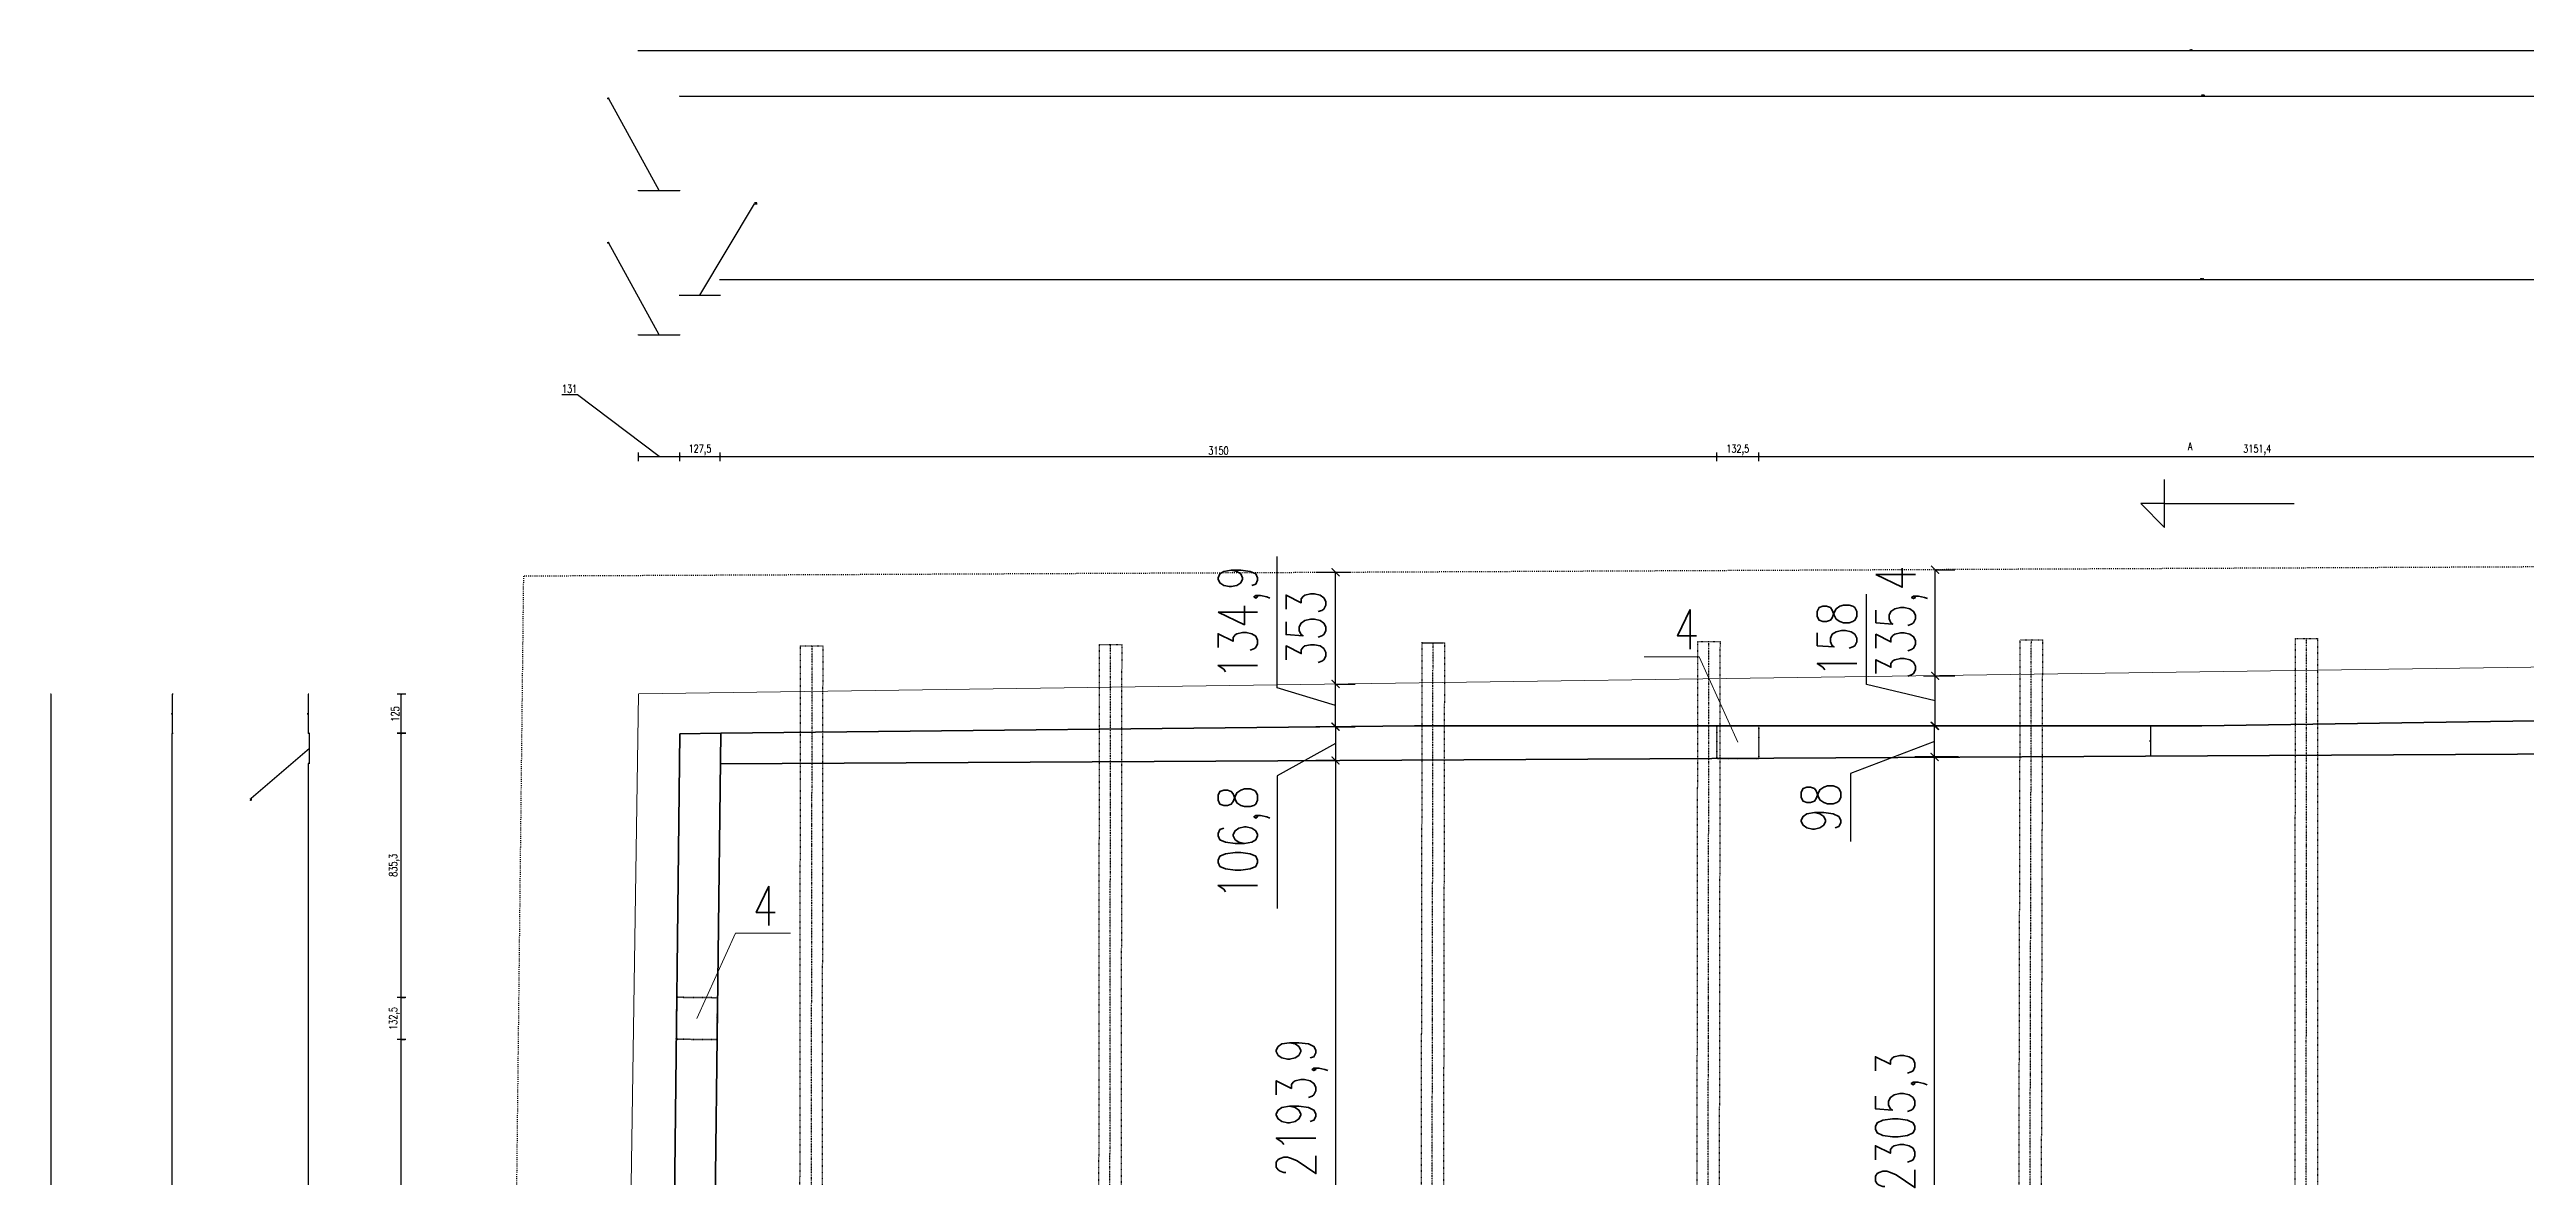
# Model space of a CAD drawing. Header units: millimetres. Extents: x -324080 to 120693, y -32448 to 53734.
# Drawn here: x -216183 to -208354, y -1147 to 2418 of the extents above; entities that cross this region are included whole.
import ezdxf

# ---------------------------------------------------------------- set-up
doc = ezdxf.new("R2010")
doc.units = ezdxf.units.MM
doc.linetypes.add('ACAD_ISO03W100', pattern=[30, 12, -18])
doc.linetypes.add('KRESKAKROPKA', pattern=[25.4, 12.7, -6.35, 0, -6.35])
doc.layers.add('przerywana', color=7, linetype='ACAD_ISO03W100')
doc.layers.add('wymiary', color=253, linetype='Continuous', lineweight=5)
doc.layers.add('ściany', color=5, linetype='Continuous', lineweight=50)
doc.styles.add('Opisowy', font='simplex.shx', dxfattribs={"width": 0.75, "height": 2.5})
doc.dimstyles.new('Opisowy', dxfattribs={"dimscale": 0, "dimtxt": 2.5, "dimasz": 0.5, "dimexe": 1.25, "dimexo": 0.625, "dimtad": 1, "dimdec": 1, "dimtxsty": 'Opisowy', "dimblk": 'ARCHTICK', "dimcen": 1, "dimadec": 0, "dimazin": 0, "dimtfac": 1, "dimtdec": 1, "dimtmove": 0, "dimatfit": 3, "dimfxl": 1.5, "dimfxlon": 1, "dimarcsym": 0})

# ---------------------------------------------------------------- blocks, each defined once
blk = doc.blocks.new('_ArchTick')
at = {"color": 0, "linetype": 'ByBlock', "const_width": 0.15}
blk.add_lwpolyline([(-0.5, -0.5), (0.5, 0.5)], dxfattribs=at)
blk = doc.blocks.new('*D1022')
at = {"layer": 'Defpoints', "color": 0}
for p in [(-214190.6, 1516.3), (-214321.6, 730.4), (-214190.6, 605.5)]:
    blk.add_point(p, dxfattribs=at)
at = {"layer": 'wymiary', "color": 0, "lineweight": -2}
for p, q in [((-214414.5, 1805.7), (-214419.4, 1805.7)), ((-214256.1, 1516.3), (-214414.5, 1805.7)), ((-214321.6, 1514.8), (-214321.6, 1517.5)), ((-214321.6, 1516.3), (-214190.6, 1516.3)), ((-214190.6, 1514.8), (-214190.6, 1517.5))]:
    blk.add_line(p, q, dxfattribs=at)
at = {"layer": 'wymiary', "color": 0, "lineweight": -2, "xscale": 0.5, "yscale": 0.5, "zscale": 0.5, "rotation": 180}
blk.add_blockref('_ArchTick', (-214321.6, 1516.3), dxfattribs=at)
at = {"layer": 'wymiary', "color": 0, "lineweight": -2, "xscale": 0.5, "yscale": 0.5, "zscale": 0.5}
blk.add_blockref('_ArchTick', (-214190.6, 1516.3), dxfattribs=at)
at = {"layer": 'wymiary', "color": 0, "lineweight": 5, "insert": (-214417, 1807.6), "char_height": 2.5, "attachment_point": 5, "style": 'Opisowy'}
blk.add_mtext('131', dxfattribs=at)
blk = doc.blocks.new('*D1024')
at = {"layer": 'Defpoints', "color": 0}
for p in [(-214063.1, 1641.3), (-214190.6, 605.5), (-214063.1, 510.5)]:
    blk.add_point(p, dxfattribs=at)
at = {"layer": 'wymiary', "color": 0, "lineweight": -2}
for p, q in [((-214126.9, 1641.3), (-213955, 1930.7)), ((-213955, 1930.7), (-213946.6, 1930.7)), ((-214190.6, 1639.8), (-214190.6, 1642.5)), ((-214190.6, 1641.3), (-214063.1, 1641.3)), ((-214063.1, 1639.8), (-214063.1, 1642.5))]:
    blk.add_line(p, q, dxfattribs=at)
at = {"layer": 'wymiary', "color": 0, "lineweight": -2, "xscale": 0.5, "yscale": 0.5, "zscale": 0.5, "rotation": 180}
blk.add_blockref('_ArchTick', (-214190.6, 1641.3), dxfattribs=at)
at = {"layer": 'wymiary', "color": 0, "lineweight": -2, "xscale": 0.5, "yscale": 0.5, "zscale": 0.5}
blk.add_blockref('_ArchTick', (-214063.1, 1641.3), dxfattribs=at)
at = {"layer": 'wymiary', "color": 0, "lineweight": 5, "insert": (-213950.8, 1932.8), "char_height": 2.5, "attachment_point": 5, "style": 'Opisowy'}
blk.add_mtext('127,5', dxfattribs=at)
blk = doc.blocks.new('*D1026')
at = {"layer": 'Defpoints', "color": 0}
for p in [(-204695.9, 1690.7), (-204695.9, 559.9), (-214063.1, 510.5)]:
    blk.add_point(p, dxfattribs=at)
at = {"layer": 'wymiary', "color": 0, "lineweight": -2}
for p, q in [((-214063.1, 1689.2), (-214063.1, 1692)), ((-214063.1, 1690.7), (-204695.9, 1690.7)), ((-204695.9, 1689.2), (-204695.9, 1692))]:
    blk.add_line(p, q, dxfattribs=at)
at = {"layer": 'wymiary', "color": 0, "lineweight": -2, "xscale": 0.5, "yscale": 0.5, "zscale": 0.5, "rotation": 180}
blk.add_blockref('_ArchTick', (-214063.1, 1690.7), dxfattribs=at)
at = {"layer": 'wymiary', "color": 0, "lineweight": -2, "xscale": 0.5, "yscale": 0.5, "zscale": 0.5}
blk.add_blockref('_ArchTick', (-204695.9, 1690.7), dxfattribs=at)
at = {"layer": 'wymiary', "color": 0, "lineweight": 5, "insert": (-209379.5, 1692.8), "char_height": 2.5, "attachment_point": 5, "style": 'Opisowy'}
blk.add_mtext('9367,2', dxfattribs=at)
blk = doc.blocks.new('*D1032')
at = {"layer": 'Defpoints', "color": 0}
for p in [(-204561.2, 2270.8), (-204561.2, 644), (-214190.6, 599.6)]:
    blk.add_point(p, dxfattribs=at)
at = {"layer": 'wymiary', "color": 0, "lineweight": -2}
for p, q in [((-214190.6, 2269.3), (-214190.6, 2272)), ((-214190.6, 2270.8), (-204561.2, 2270.8)), ((-204561.2, 2269.3), (-204561.2, 2272))]:
    blk.add_line(p, q, dxfattribs=at)
at = {"layer": 'wymiary', "color": 0, "lineweight": -2, "xscale": 0.5, "yscale": 0.5, "zscale": 0.5, "rotation": 180}
blk.add_blockref('_ArchTick', (-214190.6, 2270.8), dxfattribs=at)
at = {"layer": 'wymiary', "color": 0, "lineweight": -2, "xscale": 0.5, "yscale": 0.5, "zscale": 0.5}
blk.add_blockref('_ArchTick', (-204561.2, 2270.8), dxfattribs=at)
at = {"layer": 'wymiary', "color": 0, "lineweight": 5, "insert": (-209375.9, 2272.9), "char_height": 2.5, "attachment_point": 5, "style": 'Opisowy'}
blk.add_mtext('9629,4', dxfattribs=at)
blk = doc.blocks.new('*D1036')
at = {"layer": 'Defpoints', "color": 0}
for p in [(-204506.6, 2414.4), (-214321.6, 862.6), (-204506.6, 869.7)]:
    blk.add_point(p, dxfattribs=at)
at = {"layer": 'wymiary', "color": 0, "lineweight": -2}
for p, q in [((-214321.6, 2412.9), (-214321.6, 2415.7)), ((-214321.6, 2414.4), (-204506.6, 2414.4)), ((-204506.6, 2412.9), (-204506.6, 2415.7))]:
    blk.add_line(p, q, dxfattribs=at)
at = {"layer": 'wymiary', "color": 0, "lineweight": -2, "xscale": 0.5, "yscale": 0.5, "zscale": 0.5, "rotation": 180}
blk.add_blockref('_ArchTick', (-214321.6, 2414.4), dxfattribs=at)
at = {"layer": 'wymiary', "color": 0, "lineweight": -2, "xscale": 0.5, "yscale": 0.5, "zscale": 0.5}
blk.add_blockref('_ArchTick', (-204506.6, 2414.4), dxfattribs=at)
at = {"layer": 'wymiary', "color": 0, "lineweight": 5, "insert": (-209414.1, 2416.3), "char_height": 2.5, "attachment_point": 5, "style": 'Opisowy'}
blk.add_mtext('9815', dxfattribs=at)
blk = doc.blocks.new('*D1066')
at = {"layer": 'Defpoints', "color": 0}
for p in [(-215364.3, 160.8), (-214437.3, 160.8), (-214141.7, -4268.9)]:
    blk.add_point(p, dxfattribs=at)
at = {"layer": 'wymiary', "color": 0, "lineweight": -2}
for p, q in [((-215362.8, 160.8), (-215365.5, 160.8)), ((-215364.3, -4268.9), (-215364.3, 160.8)), ((-215362.8, -4268.9), (-215365.5, -4268.9))]:
    blk.add_line(p, q, dxfattribs=at)
at = {"layer": 'wymiary', "color": 0, "lineweight": -2, "xscale": 0.5, "yscale": 0.5, "zscale": 0.5}
for p, rotation in [((-215364.3, 160.8), 90), ((-215364.3, -4268.9), 270)]:
    blk.add_blockref('_ArchTick', p, dxfattribs=dict(at, rotation=rotation))
at = {"layer": 'wymiary', "color": 0, "lineweight": 5, "insert": (-215366.4, -2054), "char_height": 2.5, "attachment_point": 5, "rotation": 90, "style": 'Opisowy'}
blk.add_mtext('4429,7', dxfattribs=at)
blk = doc.blocks.new('*D1068')
at = {"layer": 'Defpoints', "color": 0}
for p in [(-215361.3, 255.5), (-214565.6, 255.5), (-214437.3, 160.8)]:
    blk.add_point(p, dxfattribs=at)
at = {"layer": 'wymiary', "color": 0, "lineweight": -2}
for p, q in [((-215359.8, 255.5), (-215362.6, 255.5)), ((-215361.3, 160.8), (-215361.3, 255.5)), ((-215361.3, 208.1), (-215545.1, 50.9)), ((-215359.8, 160.8), (-215362.6, 160.8)), ((-215545.1, 50.9), (-215545.1, 44))]:
    blk.add_line(p, q, dxfattribs=at)
at = {"layer": 'wymiary', "color": 0, "lineweight": -2, "xscale": 0.5, "yscale": 0.5, "zscale": 0.5}
for p, rotation in [((-215361.3, 255.5), 90), ((-215361.3, 160.8), 270)]:
    blk.add_blockref('_ArchTick', p, dxfattribs=dict(at, rotation=rotation))
at = {"layer": 'wymiary', "color": 0, "lineweight": 5, "insert": (-215547.2, 47.4), "char_height": 2.5, "attachment_point": 5, "rotation": 90, "style": 'Opisowy'}
blk.add_mtext('94,7', dxfattribs=at)
blk = doc.blocks.new('*D1070')
at = {"layer": 'Defpoints', "color": 0}
for p in [(-215364.3, 380.4), (-214696.6, 380.4), (-214565.6, 255.5)]:
    blk.add_point(p, dxfattribs=at)
at = {"layer": 'wymiary', "color": 0, "lineweight": -2}
for p, q in [((-215362.8, 380.4), (-215365.5, 380.4)), ((-215364.3, 255.5), (-215364.3, 380.4)), ((-215362.8, 255.5), (-215365.5, 255.5))]:
    blk.add_line(p, q, dxfattribs=at)
at = {"layer": 'wymiary', "color": 0, "lineweight": -2, "xscale": 0.5, "yscale": 0.5, "zscale": 0.5}
for p, rotation in [((-215364.3, 380.4), 90), ((-215364.3, 255.5), 270)]:
    blk.add_blockref('_ArchTick', p, dxfattribs=dict(at, rotation=rotation))
at = {"layer": 'wymiary', "color": 0, "lineweight": 5, "insert": (-215366.1, 317.9), "char_height": 2.5, "attachment_point": 5, "rotation": 90, "style": 'Opisowy'}
blk.add_mtext('125', dxfattribs=at)
blk = doc.blocks.new('*D1074')
at = {"layer": 'Defpoints', "color": 0}
for p in [(-215794.7, 255.5), (-214600.1, 255.5), (-214303.1, -4365.4)]:
    blk.add_point(p, dxfattribs=at)
at = {"layer": 'wymiary', "color": 0, "lineweight": -2}
for p, q in [((-215793.2, 255.5), (-215795.9, 255.5)), ((-215794.7, -4365.4), (-215794.7, 255.5)), ((-215793.2, -4365.4), (-215795.9, -4365.4))]:
    blk.add_line(p, q, dxfattribs=at)
at = {"layer": 'wymiary', "color": 0, "lineweight": -2, "xscale": 0.5, "yscale": 0.5, "zscale": 0.5}
for p, rotation in [((-215794.7, 255.5), 90), ((-215794.7, -4365.4), 270)]:
    blk.add_blockref('_ArchTick', p, dxfattribs=dict(at, rotation=rotation))
at = {"layer": 'wymiary', "color": 0, "lineweight": 5, "insert": (-215796.8, -2055), "char_height": 2.5, "attachment_point": 5, "rotation": 90, "style": 'Opisowy'}
blk.add_mtext('4620,8', dxfattribs=at)
blk = doc.blocks.new('*D1076')
at = {"layer": 'Defpoints', "color": 0}
for p in [(-214731.2, 380.4), (-216179, -4421.4), (-214803, -4421.4)]:
    blk.add_point(p, dxfattribs=at)
at = {"layer": 'wymiary', "color": 0, "lineweight": -2}
for p, q in [((-216177.5, 380.4), (-216180.2, 380.4)), ((-216179, 380.4), (-216179, -4421.4)), ((-216177.5, -4421.4), (-216180.2, -4421.4))]:
    blk.add_line(p, q, dxfattribs=at)
at = {"layer": 'wymiary', "color": 0, "lineweight": -2, "xscale": 0.5, "yscale": 0.5, "zscale": 0.5}
for p, rotation in [((-216179, 380.4), 90), ((-216179, -4421.4), 270)]:
    blk.add_blockref('_ArchTick', p, dxfattribs=dict(at, rotation=rotation))
at = {"layer": 'wymiary', "color": 0, "lineweight": 5, "insert": (-216181.1, -2020.5), "char_height": 2.5, "attachment_point": 5, "rotation": 90, "style": 'Opisowy'}
blk.add_mtext('4801,8', dxfattribs=at)
blk = doc.blocks.new('*D1086')
at = {"layer": 'Defpoints', "color": 0}
for p in [(-209546.9, 280.2), (-209541.6, 280.2), (-209671.8, 185.2)]:
    blk.add_point(p, dxfattribs=at)
at = {"layer": 'wymiary', "color": 0, "lineweight": -2}
for p, q in [((-209543.1, 280.2), (-209540.3, 280.2)), ((-209541.6, 185.2), (-209541.6, 280.2)), ((-209543.1, 185.2), (-209540.3, 185.2))]:
    blk.add_line(p, q, dxfattribs=at)
at = {"layer": 'wymiary', "color": 0, "lineweight": -2, "xscale": 0.5, "yscale": 0.5, "zscale": 0.5}
for p, rotation in [((-209541.6, 280.2), 90), ((-209541.6, 185.2), 270)]:
    blk.add_blockref('_ArchTick', p, dxfattribs=dict(at, rotation=rotation))
at = {"layer": 'wymiary', "color": 0, "lineweight": 5, "insert": (-209543.5, 232.7), "char_height": 2.5, "attachment_point": 5, "rotation": 90, "style": 'Opisowy'}
blk.add_mtext('95', dxfattribs=at)
blk = doc.blocks.new('*D1119')
at = {"layer": 'Defpoints', "color": 0, "transparency": 16777216}
for p in [(-215071.6, -710.9), (-214136.5, -710.9), (-214232, -3360)]:
    blk.add_point(p, dxfattribs=at)
at = {"layer": 'wymiary', "color": 0, "lineweight": -2, "transparency": 16777216}
for p, q in [((-215056.6, -710.9), (-215084.1, -710.9)), ((-215071.6, -3360), (-215071.6, -710.9)), ((-215056.6, -3360), (-215084.1, -3360))]:
    blk.add_line(p, q, dxfattribs=at)
at = {"layer": 'wymiary', "color": 0, "lineweight": -2, "transparency": 16777216, "xscale": 5, "yscale": 5, "zscale": 5}
for p, rotation in [((-215071.6, -710.9), 90), ((-215071.6, -3360), 270)]:
    blk.add_blockref('_ArchTick', p, dxfattribs=dict(at, rotation=rotation))
at = {"layer": 'wymiary', "color": 0, "transparency": 16777216, "insert": (-215092.8, -2035.5), "char_height": 25, "attachment_point": 5, "rotation": 90, "style": 'Opisowy'}
blk.add_mtext('2649,1', dxfattribs=at)
blk = doc.blocks.new('*D1120')
at = {"layer": 'Defpoints', "color": 0}
for p in [(-215071.6, 256.8), (-214061.1, 256.8), (-214135, -578.4)]:
    blk.add_point(p, dxfattribs=at)
at = {"layer": 'wymiary', "color": 0, "lineweight": -2}
for p, q in [((-215056.6, 256.8), (-215084.1, 256.8)), ((-215071.6, -578.4), (-215071.6, 256.8)), ((-215056.6, -578.4), (-215084.1, -578.4))]:
    blk.add_line(p, q, dxfattribs=at)
at = {"layer": 'wymiary', "color": 0, "lineweight": -2, "xscale": 5, "yscale": 5, "zscale": 5}
for p, rotation in [((-215071.6, 256.8), 90), ((-215071.6, -578.4), 270)]:
    blk.add_blockref('_ArchTick', p, dxfattribs=dict(at, rotation=rotation))
at = {"layer": 'wymiary', "color": 0, "insert": (-215092.8, -160.8), "char_height": 25, "attachment_point": 5, "rotation": 90, "style": 'Opisowy'}
blk.add_mtext('835,3', dxfattribs=at)
blk = doc.blocks.new('*D1121')
at = {"layer": 'Defpoints', "color": 0, "transparency": 16777216}
for p in [(-215071.6, 380.4), (-214321.6, 380.4), (-214190.6, 255.5)]:
    blk.add_point(p, dxfattribs=at)
at = {"layer": 'wymiary', "color": 0, "lineweight": -2, "transparency": 16777216}
for p, q in [((-215056.6, 380.4), (-215084.1, 380.4)), ((-215071.6, 255.5), (-215071.6, 380.4)), ((-215056.6, 255.5), (-215084.1, 255.5))]:
    blk.add_line(p, q, dxfattribs=at)
at = {"layer": 'wymiary', "color": 0, "lineweight": -2, "transparency": 16777216, "xscale": 5, "yscale": 5, "zscale": 5}
for p, rotation in [((-215071.6, 380.4), 90), ((-215071.6, 255.5), 270)]:
    blk.add_blockref('_ArchTick', p, dxfattribs=dict(at, rotation=rotation))
at = {"layer": 'wymiary', "color": 0, "transparency": 16777216, "insert": (-215090.4, 317.9), "char_height": 25, "attachment_point": 5, "rotation": 90, "style": 'Opisowy'}
blk.add_mtext('125', dxfattribs=at)
blk = doc.blocks.new('*D1122')
at = {"layer": 'Defpoints', "color": 0, "transparency": 16777216}
for p in [(-214190.6, 1131.4), (-214321.6, 380.4), (-214190.6, 255.5)]:
    blk.add_point(p, dxfattribs=at)
at = {"layer": 'wymiary', "color": 0, "lineweight": -2, "transparency": 16777216}
for p, q in [((-214514.5, 1326.9), (-214563.6, 1326.9)), ((-214256.1, 1131.4), (-214514.5, 1326.9)), ((-214321.6, 1116.4), (-214321.6, 1143.9)), ((-214321.6, 1131.4), (-214190.6, 1131.4)), ((-214190.6, 1116.4), (-214190.6, 1143.9))]:
    blk.add_line(p, q, dxfattribs=at)
at = {"layer": 'wymiary', "color": 0, "lineweight": -2, "transparency": 16777216, "xscale": 5, "yscale": 5, "zscale": 5, "rotation": 180}
blk.add_blockref('_ArchTick', (-214321.6, 1131.4), dxfattribs=at)
at = {"layer": 'wymiary', "color": 0, "lineweight": -2, "transparency": 16777216, "xscale": 5, "yscale": 5, "zscale": 5}
blk.add_blockref('_ArchTick', (-214190.6, 1131.4), dxfattribs=at)
at = {"layer": 'wymiary', "color": 0, "transparency": 16777216, "insert": (-214539.1, 1345.6), "char_height": 25, "attachment_point": 5, "style": 'Opisowy'}
blk.add_mtext('131', dxfattribs=at)
blk = doc.blocks.new('*D1123')
at = {"layer": 'Defpoints', "color": 0, "transparency": 16777216}
for p in [(-214063.1, 1131.4), (-214190.6, 255.5), (-214063.1, 160.5)]:
    blk.add_point(p, dxfattribs=at)
at = {"layer": 'wymiary', "color": 0, "lineweight": -2, "transparency": 16777216}
for p, q in [((-214190.6, 1116.4), (-214190.6, 1143.9)), ((-214190.6, 1131.4), (-214063.1, 1131.4)), ((-214063.1, 1116.4), (-214063.1, 1143.9))]:
    blk.add_line(p, q, dxfattribs=at)
at = {"layer": 'wymiary', "color": 0, "lineweight": -2, "transparency": 16777216, "xscale": 5, "yscale": 5, "zscale": 5, "rotation": 180}
blk.add_blockref('_ArchTick', (-214190.6, 1131.4), dxfattribs=at)
at = {"layer": 'wymiary', "color": 0, "lineweight": -2, "transparency": 16777216, "xscale": 5, "yscale": 5, "zscale": 5}
blk.add_blockref('_ArchTick', (-214063.1, 1131.4), dxfattribs=at)
at = {"layer": 'wymiary', "color": 0, "transparency": 16777216, "insert": (-214126.9, 1152.6), "char_height": 25, "attachment_point": 5, "style": 'Opisowy'}
blk.add_mtext('127,5', dxfattribs=at)
blk = doc.blocks.new('*D1124')
at = {"layer": 'Defpoints', "color": 0, "transparency": 16777216}
for p in [(-210913.2, 1131.4), (-214063.1, 160.5), (-210913.2, 228.7)]:
    blk.add_point(p, dxfattribs=at)
at = {"layer": 'wymiary', "color": 0, "lineweight": -2, "transparency": 16777216}
for p, q in [((-214063.1, 1116.4), (-214063.1, 1143.9)), ((-214063.1, 1131.4), (-210913.2, 1131.4)), ((-210913.2, 1116.4), (-210913.2, 1143.9))]:
    blk.add_line(p, q, dxfattribs=at)
at = {"layer": 'wymiary', "color": 0, "lineweight": -2, "transparency": 16777216, "xscale": 5, "yscale": 5, "zscale": 5, "rotation": 180}
blk.add_blockref('_ArchTick', (-214063.1, 1131.4), dxfattribs=at)
at = {"layer": 'wymiary', "color": 0, "lineweight": -2, "transparency": 16777216, "xscale": 5, "yscale": 5, "zscale": 5}
blk.add_blockref('_ArchTick', (-210913.2, 1131.4), dxfattribs=at)
at = {"layer": 'wymiary', "color": 0, "transparency": 16777216, "insert": (-212488.1, 1150.2), "char_height": 25, "attachment_point": 5, "style": 'Opisowy'}
blk.add_mtext('3150', dxfattribs=at)
blk = doc.blocks.new('*D1125')
at = {"layer": 'Defpoints', "color": 0, "transparency": 16777216}
for p in [(-210780.7, 1131.4), (-210913.2, 228.7), (-210780.7, 229)]:
    blk.add_point(p, dxfattribs=at)
at = {"layer": 'wymiary', "color": 0, "lineweight": -2, "transparency": 16777216}
for p, q in [((-210913.2, 1116.4), (-210913.2, 1143.9)), ((-210913.2, 1131.4), (-210780.7, 1131.4)), ((-210780.7, 1116.4), (-210780.7, 1143.9))]:
    blk.add_line(p, q, dxfattribs=at)
at = {"layer": 'wymiary', "color": 0, "lineweight": -2, "transparency": 16777216, "xscale": 5, "yscale": 5, "zscale": 5, "rotation": 180}
blk.add_blockref('_ArchTick', (-210913.2, 1131.4), dxfattribs=at)
at = {"layer": 'wymiary', "color": 0, "lineweight": -2, "transparency": 16777216, "xscale": 5, "yscale": 5, "zscale": 5}
blk.add_blockref('_ArchTick', (-210780.7, 1131.4), dxfattribs=at)
at = {"layer": 'wymiary', "color": 0, "transparency": 16777216, "insert": (-210846.9, 1152.6), "char_height": 25, "attachment_point": 5, "style": 'Opisowy'}
blk.add_mtext('132,5', dxfattribs=at)
blk = doc.blocks.new('*D1126')
at = {"layer": 'Defpoints', "color": 0, "transparency": 16777216}
for p in [(-207629.2, 1131.4), (-207629.2, 250.3), (-210780.7, 229)]:
    blk.add_point(p, dxfattribs=at)
at = {"layer": 'wymiary', "color": 0, "lineweight": -2, "transparency": 16777216}
for p, q in [((-210780.7, 1116.4), (-210780.7, 1143.9)), ((-210780.7, 1131.4), (-207629.2, 1131.4)), ((-207629.2, 1116.4), (-207629.2, 1143.9))]:
    blk.add_line(p, q, dxfattribs=at)
at = {"layer": 'wymiary', "color": 0, "lineweight": -2, "transparency": 16777216, "xscale": 5, "yscale": 5, "zscale": 5, "rotation": 180}
blk.add_blockref('_ArchTick', (-210780.7, 1131.4), dxfattribs=at)
at = {"layer": 'wymiary', "color": 0, "lineweight": -2, "transparency": 16777216, "xscale": 5, "yscale": 5, "zscale": 5}
blk.add_blockref('_ArchTick', (-207629.2, 1131.4), dxfattribs=at)
at = {"layer": 'wymiary', "color": 0, "transparency": 16777216, "insert": (-209204.9, 1152.6), "char_height": 25, "attachment_point": 5, "style": 'Opisowy'}
blk.add_mtext('3151,4', dxfattribs=at)
blk = doc.blocks.new('*D1107')
at = {"layer": 'Defpoints', "color": 0, "transparency": 16777216}
for p in [(-215071.6, -578.4), (-215071.6, -578.4), (-215071.6, -710.9)]:
    blk.add_point(p, dxfattribs=at)
at = {"layer": 'wymiary', "color": 0, "lineweight": -2, "transparency": 16777216}
for p, q in [((-215071.6, -578.4), (-215059.1, -578.4)), ((-215071.6, -710.9), (-215071.6, -578.4)), ((-215071.6, -710.9), (-215059.1, -710.9))]:
    blk.add_line(p, q, dxfattribs=at)
at = {"layer": 'wymiary', "color": 0, "lineweight": -2, "transparency": 16777216, "xscale": 5, "yscale": 5, "zscale": 5}
for p, rotation in [((-215071.6, -578.4), 90), ((-215071.6, -710.9), 270)]:
    blk.add_blockref('_ArchTick', p, dxfattribs=dict(at, rotation=rotation))
at = {"layer": 'wymiary', "color": 0, "transparency": 16777216, "insert": (-215092.8, -644.7), "char_height": 25, "attachment_point": 5, "rotation": 90, "style": 'Opisowy'}
blk.add_mtext('132,5', dxfattribs=at)
blk = doc.blocks.new('*D1602')
at = {"layer": 'Defpoints', "color": 0, "transparency": 16777216}
for p in [(-212118.6, 277.5), (-212118.1, 170.7), (-212118.1, 170.7)]:
    blk.add_point(p, dxfattribs=at)
at = {"layer": 'wymiary', "color": 0, "lineweight": -2, "transparency": 16777216}
for p, q in [((-212118.1, 277.5), (-212055.6, 277.5)), ((-212118.1, 277.5), (-212118.1, 170.7)), ((-212118.1, 224.1), (-212302.1, 122.1)), ((-212118.1, 170.7), (-212180.6, 170.7)), ((-212302.1, 122.1), (-212302.1, -297.5))]:
    blk.add_line(p, q, dxfattribs=at)
at = {"layer": 'wymiary', "color": 0, "lineweight": -2, "transparency": 16777216, "xscale": 25, "yscale": 25, "zscale": 25}
for p, rotation in [((-212118.1, 277.5), 90), ((-212118.1, 170.7), 270)]:
    blk.add_blockref('_ArchTick', p, dxfattribs=dict(at, rotation=rotation))
at = {"layer": 'wymiary', "color": 0, "transparency": 16777216, "insert": (-212407.8, -87.7), "char_height": 125, "attachment_point": 5, "rotation": 90, "style": 'Opisowy'}
blk.add_mtext('106,8', dxfattribs=at)
blk = doc.blocks.new('*D1603')
at = {"layer": 'Defpoints', "color": 0, "transparency": 16777216}
for p in [(-212118.1, 170.7), (-212118.1, -2023.1), (-211929.3, -2023.1)]:
    blk.add_point(p, dxfattribs=at)
at = {"layer": 'wymiary', "color": 0, "lineweight": -2, "transparency": 16777216}
for p, q in [((-212118.1, 170.7), (-212180.6, 170.7)), ((-212118.1, 170.7), (-212118.1, -2023.1)), ((-212043.1, -2023.1), (-212180.6, -2023.1))]:
    blk.add_line(p, q, dxfattribs=at)
at = {"layer": 'wymiary', "color": 0, "lineweight": -2, "transparency": 16777216, "xscale": 25, "yscale": 25, "zscale": 25}
for p, rotation in [((-212118.1, 170.7), 90), ((-212118.1, -2023.1), 270)]:
    blk.add_blockref('_ArchTick', p, dxfattribs=dict(at, rotation=rotation))
at = {"layer": 'wymiary', "color": 0, "transparency": 16777216, "insert": (-212223.7, -926.2), "char_height": 125, "attachment_point": 5, "rotation": 90, "style": 'Opisowy'}
blk.add_mtext('2193,9', dxfattribs=at)
blk = doc.blocks.new('*D1608')
at = {"layer": 'Defpoints', "color": 0, "transparency": 16777216}
for p in [(-212120, 412.4), (-212118.1, 412.4), (-212118.1, 277.5)]:
    blk.add_point(p, dxfattribs=at)
at = {"layer": 'wymiary', "color": 0, "lineweight": -2, "transparency": 16777216}
for p, q in [((-212302.1, 400.1), (-212302.1, 815.3)), ((-212118.1, 345), (-212302.1, 400.1)), ((-212118.1, 412.4), (-212055.6, 412.4)), ((-212118.1, 277.5), (-212118.1, 412.4)), ((-212118.1, 277.5), (-212180.6, 277.5))]:
    blk.add_line(p, q, dxfattribs=at)
at = {"layer": 'wymiary', "color": 0, "lineweight": -2, "transparency": 16777216, "xscale": 25, "yscale": 25, "zscale": 25}
for p, rotation in [((-212118.1, 412.4), 90), ((-212118.1, 277.5), 270)]:
    blk.add_blockref('_ArchTick', p, dxfattribs=dict(at, rotation=rotation))
at = {"layer": 'wymiary', "color": 0, "transparency": 16777216, "insert": (-212407.8, 607.7), "char_height": 125, "attachment_point": 5, "rotation": 90, "style": 'Opisowy'}
blk.add_mtext('134,9', dxfattribs=at)
blk = doc.blocks.new('*D1609')
at = {"layer": 'Defpoints', "color": 0, "transparency": 16777216}
for p in [(-212118.1, 765.4), (-212041.5, 765.4), (-212120, 412.4)]:
    blk.add_point(p, dxfattribs=at)
at = {"layer": 'wymiary', "color": 0, "lineweight": -2, "transparency": 16777216}
for p, q in [((-212072.8, 765.4), (-212180.6, 765.4)), ((-212118.1, 412.4), (-212118.1, 765.4)), ((-212118.1, 412.4), (-212055.6, 412.4))]:
    blk.add_line(p, q, dxfattribs=at)
at = {"layer": 'wymiary', "color": 0, "lineweight": -2, "transparency": 16777216, "xscale": 25, "yscale": 25, "zscale": 25}
for p, rotation in [((-212118.1, 765.4), 90), ((-212118.1, 412.4), 270)]:
    blk.add_blockref('_ArchTick', p, dxfattribs=dict(at, rotation=rotation))
at = {"layer": 'wymiary', "color": 0, "transparency": 16777216, "insert": (-212211.8, 588.9), "char_height": 125, "attachment_point": 5, "rotation": 90, "style": 'Opisowy'}
blk.add_mtext('353', dxfattribs=at)
blk = doc.blocks.new('*D1615')
at = {"layer": 'Defpoints', "color": 0, "transparency": 16777216}
for p in [(-210224.5, 182.2), (-209954.7, 182.2), (-209588.3, -2123.1)]:
    blk.add_point(p, dxfattribs=at)
at = {"layer": 'wymiary', "color": 0, "lineweight": -2, "transparency": 16777216}
for p, q in [((-210149.5, 182.2), (-210287, 182.2)), ((-210224.5, -2123.1), (-210224.5, 182.2)), ((-210149.5, -2123.1), (-210287, -2123.1))]:
    blk.add_line(p, q, dxfattribs=at)
at = {"layer": 'wymiary', "color": 0, "lineweight": -2, "transparency": 16777216, "xscale": 25, "yscale": 25, "zscale": 25}
for p, rotation in [((-210224.5, 182.2), 90), ((-210224.5, -2123.1), 270)]:
    blk.add_blockref('_ArchTick', p, dxfattribs=dict(at, rotation=rotation))
at = {"layer": 'wymiary', "color": 0, "transparency": 16777216, "insert": (-210330.2, -970.5), "char_height": 125, "attachment_point": 5, "rotation": 90, "style": 'Opisowy'}
blk.add_mtext('2305,3', dxfattribs=at)
blk = doc.blocks.new('*D1616')
at = {"layer": 'Defpoints', "color": 0, "transparency": 16777216}
for p in [(-210224.5, 280.2), (-209954.5, 280.2), (-209954.7, 182.2)]:
    blk.add_point(p, dxfattribs=at)
at = {"layer": 'wymiary', "color": 0, "lineweight": -2, "transparency": 16777216}
for p, q in [((-210149.5, 280.2), (-210287, 280.2)), ((-210224.5, 182.2), (-210224.5, 280.2)), ((-210224.5, 231.2), (-210490.2, 129.2)), ((-210149.5, 182.2), (-210287, 182.2)), ((-210490.2, 129.2), (-210490.2, -85.1))]:
    blk.add_line(p, q, dxfattribs=at)
at = {"layer": 'wymiary', "color": 0, "lineweight": -2, "transparency": 16777216, "xscale": 25, "yscale": 25, "zscale": 25}
for p, rotation in [((-210224.5, 280.2), 90), ((-210224.5, 182.2), 270)]:
    blk.add_blockref('_ArchTick', p, dxfattribs=dict(at, rotation=rotation))
at = {"layer": 'wymiary', "color": 0, "transparency": 16777216, "insert": (-210583.9, 22.1), "char_height": 125, "attachment_point": 5, "rotation": 90, "style": 'Opisowy'}
blk.add_mtext('98', dxfattribs=at)
blk = doc.blocks.new('*D1617')
at = {"layer": 'Defpoints', "color": 0, "transparency": 16777216}
for p in [(-210290.8, 438.2), (-210223, 438.2), (-209954.5, 280.2)]:
    blk.add_point(p, dxfattribs=at)
at = {"layer": 'wymiary', "color": 0, "lineweight": -2, "transparency": 16777216}
for p, q in [((-210439.5, 410.8), (-210439.5, 696.5)), ((-210223, 359.2), (-210439.5, 410.8)), ((-210259.6, 438.2), (-210160.5, 438.2)), ((-210223, 280.2), (-210223, 438.2)), ((-210148, 280.2), (-210285.5, 280.2))]:
    blk.add_line(p, q, dxfattribs=at)
at = {"layer": 'wymiary', "color": 0, "lineweight": -2, "transparency": 16777216, "xscale": 25, "yscale": 25, "zscale": 25}
for p, rotation in [((-210223, 438.2), 90), ((-210223, 280.2), 270)]:
    blk.add_blockref('_ArchTick', p, dxfattribs=dict(at, rotation=rotation))
at = {"layer": 'wymiary', "color": 0, "transparency": 16777216, "insert": (-210533.3, 553.6), "char_height": 125, "attachment_point": 5, "rotation": 90, "style": 'Opisowy'}
blk.add_mtext('158', dxfattribs=at)
blk = doc.blocks.new('*D1618')
at = {"layer": 'Defpoints', "color": 0, "transparency": 16777216}
for p in [(-210246.7, 773.6), (-210223, 773.6), (-210290.8, 438.2)]:
    blk.add_point(p, dxfattribs=at)
at = {"layer": 'wymiary', "color": 0, "lineweight": -2, "transparency": 16777216}
for p, q in [((-210223, 773.6), (-210160.5, 773.6)), ((-210223, 438.2), (-210223, 773.6)), ((-210259.6, 438.2), (-210160.5, 438.2))]:
    blk.add_line(p, q, dxfattribs=at)
at = {"layer": 'wymiary', "color": 0, "lineweight": -2, "transparency": 16777216, "xscale": 25, "yscale": 25, "zscale": 25}
for p, rotation in [((-210223, 773.6), 90), ((-210223, 438.2), 270)]:
    blk.add_blockref('_ArchTick', p, dxfattribs=dict(at, rotation=rotation))
at = {"layer": 'wymiary', "color": 0, "transparency": 16777216, "insert": (-210328.7, 605.9), "char_height": 125, "attachment_point": 5, "rotation": 90, "style": 'Opisowy'}
blk.add_mtext('335,4', dxfattribs=at)
blk = doc.blocks.new('*D1813')
at = {"layer": 'Defpoints', "color": 0}
for p in [(-214190.6, 1972.4), (-214321.6, 1186.5), (-214190.6, 1061.5)]:
    blk.add_point(p, dxfattribs=at)
at = {"layer": 'wymiary', "color": 0, "lineweight": -2}
for p, q in [((-214414.5, 2261.8), (-214419.4, 2261.8)), ((-214256.1, 1972.4), (-214414.5, 2261.8)), ((-214321.6, 1970.9), (-214321.6, 1973.6)), ((-214321.6, 1972.4), (-214190.6, 1972.4)), ((-214190.6, 1970.9), (-214190.6, 1973.6))]:
    blk.add_line(p, q, dxfattribs=at)
at = {"layer": 'wymiary', "color": 0, "lineweight": -2, "xscale": 0.5, "yscale": 0.5, "zscale": 0.5, "rotation": 180}
blk.add_blockref('_ArchTick', (-214321.6, 1972.4), dxfattribs=at)
at = {"layer": 'wymiary', "color": 0, "lineweight": -2, "xscale": 0.5, "yscale": 0.5, "zscale": 0.5}
blk.add_blockref('_ArchTick', (-214190.6, 1972.4), dxfattribs=at)
at = {"layer": 'wymiary', "color": 0, "lineweight": 5, "insert": (-214417, 2263.7), "char_height": 2.5, "attachment_point": 5, "style": 'Opisowy'}
blk.add_mtext('131', dxfattribs=at)
blk = doc.blocks.new('*D1825')
at = {"layer": 'Defpoints', "color": 0}
for p in [(-215793.7, 380.7), (-215126.1, 380.7), (-214995, 255.7)]:
    blk.add_point(p, dxfattribs=at)
at = {"layer": 'wymiary', "color": 0, "lineweight": -2}
for p, q in [((-215792.2, 380.7), (-215794.9, 380.7)), ((-215793.7, 255.7), (-215793.7, 380.7)), ((-215792.2, 255.7), (-215794.9, 255.7))]:
    blk.add_line(p, q, dxfattribs=at)
at = {"layer": 'wymiary', "color": 0, "lineweight": -2, "xscale": 0.5, "yscale": 0.5, "zscale": 0.5}
for p, rotation in [((-215793.7, 380.7), 90), ((-215793.7, 255.7), 270)]:
    blk.add_blockref('_ArchTick', p, dxfattribs=dict(at, rotation=rotation))
at = {"layer": 'wymiary', "color": 0, "lineweight": 5, "insert": (-215795.6, 318.2), "char_height": 2.5, "attachment_point": 5, "rotation": 90, "style": 'Opisowy'}
blk.add_mtext('125', dxfattribs=at)

msp = doc.modelspace()

# ---------------------------------------------------------------- linework, layer by layer
at = {"lineweight": 30}
for p, q in [((-209498.29, 906.65), (-209498.29, 1059.07)), ((-209498.29, 982.86), (-209573.29, 982.86)), ((-209573.29, 982.86), (-209498.29, 906.65)), ((-209498.29, 982.86), (-209087.95, 982.86))]:
    msp.add_line(p, q, dxfattribs=at)
at = {"linetype": 'ACAD_ISO03W100', "ltscale": 0.1}
for p, q in [((-209965.37, -4645.85), (-209953.89, 552.34)), ((-209953.89, 552.26), (-209883.89, 552.26)), ((-209883.89, 552.18), (-209895.19, -4646.01)), ((-209086.77, -4647.23), (-209084.21, 556.76)), ((-209084.21, 556.76), (-209014.21, 556.56)), ((-209014.21, 556.56), (-209016.21, -4647.33)), ((-213814.46, -4639.86), (-213809, 532.66)), ((-213809, 532.96), (-213738.98, 532.72)), ((-213738.98, 533.02), (-213745.17, -4640.09)), ((-212869.48, -4641.35), (-212864.02, 537.72)), ((-212864.02, 537.72), (-212793.99, 537.48)), ((-212793.99, 537.48), (-212800.18, -4641.58)), ((-211852.15, -4642.97), (-211843.91, 544.86)), ((-211773.88, 542.78), (-211783.4, -4643.14)), ((-210979.42, -4644.31), (-210972.95, 547.18)), ((-210972.95, 547.18), (-210902.91, 547.07)), ((-210902.91, 547.07), (-210910.44, -4644.55))]:
    msp.add_line(p, q, dxfattribs=at)
at = {"linetype": 'KRESKAKROPKA', "ltscale": 0.2}
for p, q in [((-209930.56, -4645.93), (-209918.88, 552.26)), ((-209051.31, -4647.31), (-209049.21, 556.64)), ((-213780.3, -4640.01), (-213772.11, 532.83)), ((-212835.32, -4641.5), (-212828.99, 537.64)), ((-211818.05, -4643.03), (-211809.92, 542.73)), ((-210945, -4646.02), (-210937.93, 547.13))]:
    msp.add_line(p, q, dxfattribs=at)
at = {"lineweight": 13}
for p, q in [((-214321.64, 381.44), (-204508.51, 519.62)), ((-214393.51, -4421.38), (-214321.64, 380.44))]:
    msp.add_line(p, q, dxfattribs=at)
at = {"linetype": 'KRESKAKROPKA', "ltscale": 0.1}
msp.add_line((-211843.92, 543.01), (-211773.88, 542.78), dxfattribs=at)
at = {"lineweight": 20}
for p, q in [((-210968.7, 498.77), (-211142.7, 498.77)), ((-210968.7, 498.77), (-210846.9, 229)), ((-214014.74, -374.9), (-214136.53, -644.66)), ((-214014.74, -374.9), (-213840.73, -374.9))]:
    msp.add_line(p, q, dxfattribs=at)
at = {"linetype": 'ACAD_ISO03W100', "lineweight": 40, "ltscale": 0.05}
for p, q in [((-210913.15, 177.11), (-210913.15, 280.2)), ((-210780.65, 280.2), (-210913.15, 280.2)), ((-210780.65, 177.8), (-210780.65, 280.2)), ((-210913.15, 177.11), (-210780.65, 177.11)), ((-214201.68, -710.17), (-214200.16, -577.68)), ((-214071.39, -579.16), (-214200.16, -577.68)), ((-214073.01, -711.64), (-214071.5, -579.16)), ((-214071.39, -711.66), (-214201.68, -710.17))]:
    msp.add_line(p, q, dxfattribs=at)
at = {"layer": 'przerywana', "ltscale": 0.2}
for p, q in [((-204048.07, 802.2), (-214684.98, 753.17)), ((-214684.98, 753.17), (-214748.48, -4860.58))]:
    msp.add_line(p, q, dxfattribs=at)
at = {"layer": 'ściany', "lineweight": 35}
for p, q in [((-209379.52, 280.2), (-206936.7, 316.52)), ((-214190.61, 255.45), (-214061.14, 256.83)), ((-211868.46, 280.2), (-214061.14, 256.83)), ((-211868.5, 280.2), (-209379.52, 280.2)), ((-204695.93, 209.91), (-214063.11, 160.48))]:
    msp.add_line(p, q, dxfattribs=at)
at = {"layer": 'ściany', "lineweight": 50}
for p, q in [((-214190.61, 255.45), (-214243.53, -4361.38)), ((-214116.7, -4361.38), (-214061.14, 256.83))]:
    msp.add_line(p, q, dxfattribs=at)

# ---------------------------------------------------------------- texts
at = {"lineweight": 30, "insert": (-209424.1, 1176.21), "char_height": 25, "width": 417.5784, "attachment_point": 1, "style": 'Opisowy'}
msp.add_mtext('A', dxfattribs=at)
at = {"lineweight": 20, "char_height": 25, "width": 180.804, "style": 'Opisowy'}
for s, insert, attachment_point in [('{\\H5x;4}', (-210968.7, 647.62), 3), ('\\pi53.51997;{\\H5x;4}', (-214014.74, -226.04), 1)]:
    msp.add_mtext(s, dxfattribs=dict(at, insert=insert, attachment_point=attachment_point))

# ---------------------------------------------------------------- dimensions: what is measured, and where the dimension line sits
at = {"layer": 'wymiary', "lineweight": 5}
for base, p1, p2, picture, middle in [((-204506.65, 2414.42), (-214321.64, 862.63), (-204506.65, 869.65), '*D1036', (-209414.14, 2416.29)), ((-204561.21, 2270.79), (-214190.61, 599.65), (-204561.21, 644.03), '*D1032', (-209375.91, 2272.91)), ((-204695.93, 1690.72), (-214063.11, 510.48), (-204695.93, 559.91), '*D1026', (-209379.52, 1692.83))]:
    dim = msp.add_linear_dim(base=base, p1=p1, p2=p2, dimstyle='Opisowy', dxfattribs=at)
    dim.commit()
    dim.dimension.update_dxf_attribs({"geometry": picture, "text_midpoint": middle})
for base, p1, p2, picture, middle in [((-214190.61, 1972.36), (-214321.64, 1186.52), (-214190.61, 1061.53), '*D1813', (-214415.13, 2261.8)), ((-214063.11, 1641.29), (-214190.61, 605.45), (-214063.11, 510.48), '*D1024', (-213954.37, 1930.72)), ((-214190.61, 1516.29), (-214321.64, 730.44), (-214190.61, 605.45), '*D1022', (-214415.13, 1805.72))]:
    dim = msp.add_linear_dim(base=base, p1=p1, p2=p2, dimstyle='Opisowy', dxfattribs=at)
    dim.commit()
    dim.dimension.update_dxf_attribs({"geometry": picture, "text_midpoint": middle, "dimtype": 160})
at = {"layer": 'wymiary'}
for base, p1, p2, picture, middle in [((-214190.61, 1131.44), (-214321.64, 380.44), (-214190.61, 255.45), '*D1122', (-214520.75, 1326.87)), ((-214063.11, 1131.44), (-214190.61, 255.45), (-214063.11, 160.48), '*D1123', (-214126.86, 1131.44)), ((-210780.65, 1131.44), (-210913.15, 228.65), (-210780.65, 229), '*D1125', (-210846.9, 1131.44))]:
    dim = msp.add_linear_dim(base=base, p1=p1, p2=p2, dimstyle='Opisowy', dxfattribs=at)
    dim.commit()
    dim.dimension.update_dxf_attribs({"geometry": picture, "text_midpoint": middle, "dimtype": 160})
for base, p1, p2, picture, middle in [((-210913.15, 1131.44), (-214063.11, 160.48), (-210913.15, 228.65), '*D1124', (-212488.13, 1150.19)), ((-207629.22, 1131.44), (-210780.65, 229), (-207629.22, 250.32), '*D1126', (-209204.93, 1152.57))]:
    dim = msp.add_linear_dim(base=base, p1=p1, p2=p2, dimstyle='Opisowy', dxfattribs=at)
    dim.commit()
    dim.dimension.update_dxf_attribs({"geometry": picture, "text_midpoint": middle})
for base, p1, p2, picture, middle in [((-212118.09, 412.44), (-212118.09, 277.54), (-212119.99, 412.44), '*D1608', (-212302.11, 431.37)), ((-210223, 773.63), (-210290.81, 438.2), (-210246.74, 773.63), '*D1618', (-210223, 605.91)), ((-210223, 438.2), (-209954.49, 280.2), (-210290.81, 438.2), '*D1617', (-210439.51, 442.01)), ((-212118.08, 170.75), (-212118.64, 277.53), (-212118.08, 170.75), '*D1602', (-212302.11, 90.89)), ((-210224.54, 280.2), (-209954.7, 182.16), (-209954.49, 280.2), '*D1616', (-210490.17, 97.96)), ((-215071.64, -578.43), (-215071.64, -710.91), (-215071.64, -578.43), '*D1107', (-215071.64, -644.67))]:
    dim = msp.add_linear_dim(base=base, p1=p1, p2=p2, angle=90, dimstyle='Opisowy', dxfattribs=at)
    dim.commit()
    dim.dimension.update_dxf_attribs({"geometry": picture, "text_midpoint": middle, "dimtype": 160})
dim = msp.add_linear_dim(base=(-212118.09, 765.36), p1=(-212119.99, 412.44), p2=(-212041.5, 765.36), angle=90, text='353', dimstyle='Opisowy', dxfattribs=at)
dim.commit()
dim.dimension.update_dxf_attribs({"geometry": '*D1609', "text_midpoint": (-212118.09, 588.9), "dimtype": 160})
at = {"layer": 'wymiary', "lineweight": 5}
for base, p1, p2, picture, middle in [((-216178.99, -4421.38), (-214731.18, 380.44), (-214803.05, -4421.38), '*D1076', (-216181.11, -2020.47)), ((-215793.69, 380.69), (-214995.05, 255.7), (-215126.08, 380.69), '*D1825', (-215795.57, 318.2)), ((-215364.25, 380.44), (-214565.61, 255.45), (-214696.64, 380.44), '*D1070', (-215366.13, 317.95)), ((-215794.69, 255.45), (-214303.11, -4365.39), (-214600.14, 255.45), '*D1074', (-215796.8, -2054.97)), ((-209541.59, 280.2), (-209671.78, 185.2), (-209546.93, 280.2), '*D1086', (-209543.47, 232.7)), ((-215364.25, 160.78), (-214141.7, -4268.88), (-214437.3, 160.78), '*D1066', (-215366.36, -2054.05))]:
    dim = msp.add_linear_dim(base=base, p1=p1, p2=p2, angle=90, dimstyle='Opisowy', dxfattribs=at)
    dim.commit()
    dim.dimension.update_dxf_attribs({"geometry": picture, "text_midpoint": middle})
at = {"layer": 'wymiary'}
for base, p1, p2, picture, middle in [((-215071.64, 380.44), (-214190.61, 255.45), (-214321.64, 380.44), '*D1121', (-215090.39, 317.95)), ((-215071.64, 256.83), (-214135.01, -578.43), (-214061.14, 256.83), '*D1120', (-215092.77, -160.8)), ((-212118.08, -2023.12), (-212118.08, 170.75), (-211929.29, -2023.12), '*D1603', (-212223.74, -926.18)), ((-210224.54, 182.16), (-209588.29, -2123.12), (-209954.7, 182.16), '*D1615', (-210330.2, -970.48)), ((-215071.64, -710.91), (-214232.05, -3360), (-214136.53, -710.91), '*D1119', (-215092.77, -2035.46))]:
    dim = msp.add_linear_dim(base=base, p1=p1, p2=p2, angle=90, dimstyle='Opisowy', dxfattribs=at)
    dim.commit()
    dim.dimension.update_dxf_attribs({"geometry": picture, "text_midpoint": middle})
at = {"layer": 'wymiary', "lineweight": 5}
dim = msp.add_linear_dim(base=(-215361.35, 255.45), p1=(-214437.3, 160.78), p2=(-214565.61, 255.45), angle=90, dimstyle='Opisowy', dxfattribs=at)
dim.commit()
dim.dimension.update_dxf_attribs({"geometry": '*D1068', "text_midpoint": (-215545.13, 50.3), "dimtype": 160})

doc.saveas('drawing.dxf')
